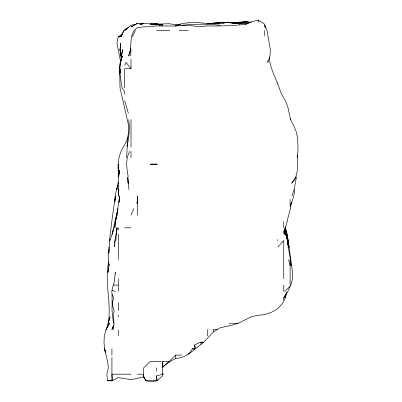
<?xml version="1.0" encoding="UTF-8"?>
<svg xmlns="http://www.w3.org/2000/svg" width="402" height="402" viewBox="0 0 402 402"><rect width="100%" height="100%" fill="white"/><g stroke="black" fill="none" stroke-linecap="round" stroke-linejoin="round"><path stroke-width="0.6" d="M284.169 231.869L284.144 234.185L284.259 231.869M109.042 250.959L109.545 241.125M118.902 174.016L118.952 170.543L118.128 183.272L118.595 196L118.781 189.638L118.283 196L118.756 192.528M108.952 246.908L108.826 253.275L109.123 251.541M121.183 60.627L121.278 55.999L122.786 49.632L121.374 55.999L121.58 58.31L120.288 49.632L121.168 54.838L119.987 49.632L121.53 59.466M115.841 240.547L116.751 227.818L116.268 234.185M119.278 200.628L119.505 196L119.047 202.362L119.721 196L116.831 215.09L117.927 208.728L115.057 221.457L116.816 215.668L114.942 221.457L112.218 234.185L113.158 230.713M130.68 55.999L131.012 49.647M284.249 231.869L284.129 234.185L285.103 228.396M126.67 157.82L127.545 138.725L128.514 132.364L128.7 125.997L120.002 87.817L119.791 75.089L120.203 68.727L119.896 75.089L119.575 68.727L120.007 72.772M114.771 244.019L114.51 246.908L114.932 240.547L117.248 227.818L116.118 234.185M114.877 242.863L115.083 240.547M121.419 59.466L121.741 55.999L121.072 60.627M156.468 380.548L156.468 375.935L162.83 374.187L162.197 367.825L162.83 361.458L169.197 361.458L175.558 355.097L181.925 355.097M114.635 278.732C114.63 285.149 108.972 291.882 113.776 297.822C110.62 306.028 112.48 314.856 113.55 323.278M114.595 278.732L115.294 272.365L115.299 273.521M118.283 183.272L118.414 182.116M119.977 66.41L119.781 68.144L120.188 62.36L122.429 55.999L120.449 62.36L122.052 55.999L121.384 59.466M120.108 65.255L120.434 62.36L119.449 68.727L119.977 73.355M113.284 329.64L114.088 323.278L113.344 316.912L114.123 310.55L112.108 304.183L112.047 294.349M294.696 189.638L293.807 196L291.822 202.362L290.108 206.422L290.108 199.382M108.711 261.953C104.173 282.204 111.736 302.882 108.238 323.278L110.017 316.912L106.143 329.64L109.515 323.278L105.957 329.64L104.289 336.002L104.012 342.368L104.53 348.73L107.59 361.458L108.339 367.825L106.837 374.187L107.545 380.548L111.922 380.925L118.283 377.599L131.012 379.664L143.74 377.096L145.775 380.548L150.102 381.9L156.468 380.875M285.847 294.927L285.395 297.822L283.742 301.349L281.862 304.183L277.38 308.947L274.631 310.55L271.018 312.51L264.652 314.61L258.29 315.284L251.923 316.49L238.13 323.278L232.833 325.057L220.105 327.751L213.743 331.645L203.472 342.368L195.483 348.73L192.337 348.73C189.397 355.664 182.367 357.644 175.558 358.589C170.684 360.906 165.91 363.921 162.197 367.825M109.51 240.547C111.153 225.663 113.118 210.804 115.485 196L114.851 201.784L115.093 196L118.283 182.664M108.746 267.737L107.957 272.365L109.148 264.265M118.108 36.904L116.957 43.27L120.731 62.36M118.283 194.282L118.826 191.377M285.435 296.083L285.078 297.822L287.058 292.038M118.283 230.075L118.761 227.818M268.089 60.627L267.667 62.36L270.023 55.999L270.34 49.632L267.028 30.542L264.652 25.522L265.39 27.753M109.59 240.547L109.877 239.391M287.003 221.457L290.385 208.728L291.41 202.362L290.108 206.422M287.244 221.457L285.465 227.818L283.742 232.155L285.018 228.361M109.078 249.803L108.083 253.275L109.068 266.003M110.103 240.547L113.59 228.974M130.444 50.21L128.655 55.999C132.911 46.898 127.846 34.044 137.378 27.572L143.74 26.839L150.102 26.798L156.468 25.854M130.836 47.969L130.308 49.632L130.836 48.155M113.53 325.012L111.922 329.64L113.605 325.927M291.892 196L294.118 189.638L296.435 176.91L291.606 183.272C298.892 175.905 297.535 164.936 297.279 155.504M128.132 136.992L124.504 145.092C118.786 153.654 116.841 164.046 118.786 174.016M283.742 300.264L283.742 297.822L287.842 291.455L290.807 285.093L292.49 278.732L292.545 272.365L289.058 246.908L287.757 240.547L288.897 246.908L288.209 240.547L285.259 228.396L288.209 240.547M129.796 151.453C125.183 159.267 126.705 168.463 128.238 176.91M131.012 215.09L133.776 208.728M124.65 65.431L126.077 62.36L131.012 68.727L124.65 68.727L124.65 87.817M132.258 36.904L135.429 30.542M122.449 34.255L121.108 36.904L123.655 30.542L124.65 29.507L128.891 27.366M283.742 297.822L286.38 293.048M123.695 31.522L120.193 36.904L121.002 35.999M277.943 246.908L283.742 240.547L283.742 278.732M118.283 36.904L119.464 36.904L122.489 33.994M284.581 291.455L290.108 286.435M161.428 361.458L150.102 361.458L143.74 367.825L143.318 374.187L143.74 376.322L145.775 380.548L157.222 380.548L162.83 375.579L162.83 373.478M169.197 361.458L162.83 366.92L162.83 361.458M119.464 36.904L121.821 35.014M201.015 344.378L201.015 341.936L203.472 342.368L199.734 342.368L194.648 345.037L194.648 349.549L188.287 354.262M126.605 29.235L124.65 30.542L131.012 25.19L135.866 24.18L137.378 23.381L143.162 23.552M118.283 36.703L122.53 34.064M135.841 24.18L131.012 26.994L137.378 23.381M245.783 24.18L251.923 21.698L258.29 20.1L264.531 24.18L265.647 28.135M245.974 24.18L232.833 25.612L213.743 26.055L207.377 25.859L201.015 26.572L194.648 26.185L188.287 25.195L181.925 25.748M239.195 23.125L245.562 21.703L251.345 22.301M143.132 23.673L140.705 24.18L143.74 23.205L150.102 23.934L156.468 24.095L150.102 24.014L156.468 24.004L162.83 25.175L157.092 24.18L162.83 24.432L159.941 24.462M175.558 25.145L180.769 24.18L175.558 26.014L156.468 25.929M143.182 23.638L139.841 24.18L143.182 23.653M211.427 23.522C222.758 20.482 234.115 24.14 245.562 22.788L226.472 22.638L207.377 23.512L194.648 22.236L188.287 22.944M212.005 23.507L213.743 23.256M188.287 22.738L181.925 23.562L175.558 26.014C190.332 24.13 205.296 23.517 220.105 25.236M155.313 24.306L156.468 24.18L152.418 24.321M245.562 23.994L247.295 23.803M154.333 24.18L169.197 23.733L177.875 25.155M216.633 23.542L220.105 23.195L207.377 23.482M156.468 30.542L169.785 30.542M179.081 30.542L188.287 30.542M124.65 227.818L131.012 227.818M113.545 285.093L118.283 285.093M229.024 323.278L238.13 323.278M217.165 329.64L212.869 329.64L213.743 331.645M131.012 374.187L111.922 374.187L112.449 380.548L107.545 380.548M137.378 374.187L143.318 374.187L143.74 377.096M163.413 374.187L162.83 374.187L162.604 373.031M224.155 23.085L220.105 22.819L224.155 23.08M227.627 22.452C234.773 23.974 241.999 20.557 249.034 22.281M242.667 23.135L239.195 22.844L232.833 23.14L239.195 22.773L248.456 23.371M227.627 22.497L229.361 22.688M230.517 22.819C236.768 24.376 242.929 20.864 249.034 22.336M111.922 290.264L115.57 291.455M192.337 348.73L194.648 349.549M157.664 24.18L160.247 25.808M136.303 202.362L137.378 203.729L137.378 196L137.378 215.09M290.108 118.625L293.867 125.997L296.47 132.389C298.289 140.74 298.279 149.358 297.329 157.82L297.264 156.659M277.38 82.943L281.511 94.179L285.319 100.545L287.822 106.907L290.556 119.635M285.124 232.517L285.515 233.627M285.304 226.673L287.174 234.185L287.817 239.969M124.65 100.585L128.349 113.274M277.38 83.139C274.189 74.697 269.652 66.38 269.32 57.154M285.711 234.185L287.706 240.547L289.058 246.908L285.832 234.185L287.706 240.547L285.762 234.185L284.807 228.974M288.546 259.637L290.108 266.003M121.635 58.31L121.113 55.999L121.595 58.888L121.464 56.576M194.648 345.037L195.483 348.73M286.752 234.185L287.47 238.235M290.108 260.526L290.998 266.003L290.108 259.637L290.259 266.003L290.42 259.637L287.229 240.547L287.867 245.175M156.468 375.935L157.222 380.548M127.454 176.91L129.017 189.638M121.585 58.31L121.243 55.999L121.625 59.466M120.399 75.089L120.972 81.45L122.107 87.817L124.65 91.651L124.65 94.179M288.108 246.908L288.209 248.069M127.952 178.066L128.052 179.222M128.203 180.96L128.404 183.272M118.806 168.232L118.5 164.182L118.801 175.171M128.786 119.635L129.263 125.997A82.229 82.229 0 0 1 127.328 145.092M127.911 178.066L128.188 183.272L128.148 180.96M290.108 266.908L290.108 285.093M283.742 221.457L283.742 227.818M283.742 285.093L283.742 291.455M277.38 239.642L277.38 240.547M264.652 30.542L264.652 35.672M258.29 20.1L258.29 22.04M207.377 329.64L207.377 336.002M175.558 355.097L175.558 358.589M156.468 367.825L156.468 371.227M131.012 59.184L131.012 68.727M131.012 119.635L131.012 147.182M131.012 151.453L131.012 157.82M118.283 234.185L118.283 259.637M118.283 278.732L118.283 291.455M118.283 302.52L118.283 310.55M118.283 315.078L118.283 316.912M118.283 330.163L118.283 336.002M111.922 348.73L111.922 355.097M111.922 357.473L111.922 380.925M120.61 43.27L120.113 49.632L121.163 55.999L120.062 49.632L120.61 43.27M115.404 221.457L114.791 227.818L115.48 221.457L117.057 215.09L115.404 221.457M119.394 170.543L118.6 176.91L119.394 170.543M118.072 185.523L116.6 189.638L118.067 185.523M156.468 23.949L154.78 24.326L157.644 24.004L156.468 23.959M157.368 164.182L150.102 164.182L157.368 164.182M239.336 24.18L239.195 23.411L239.336 24.18M105.555 352.685L104.53 348.73L105.555 352.685M127.233 146.248L127.188 145.092L127.233 146.248"/></g></svg>
